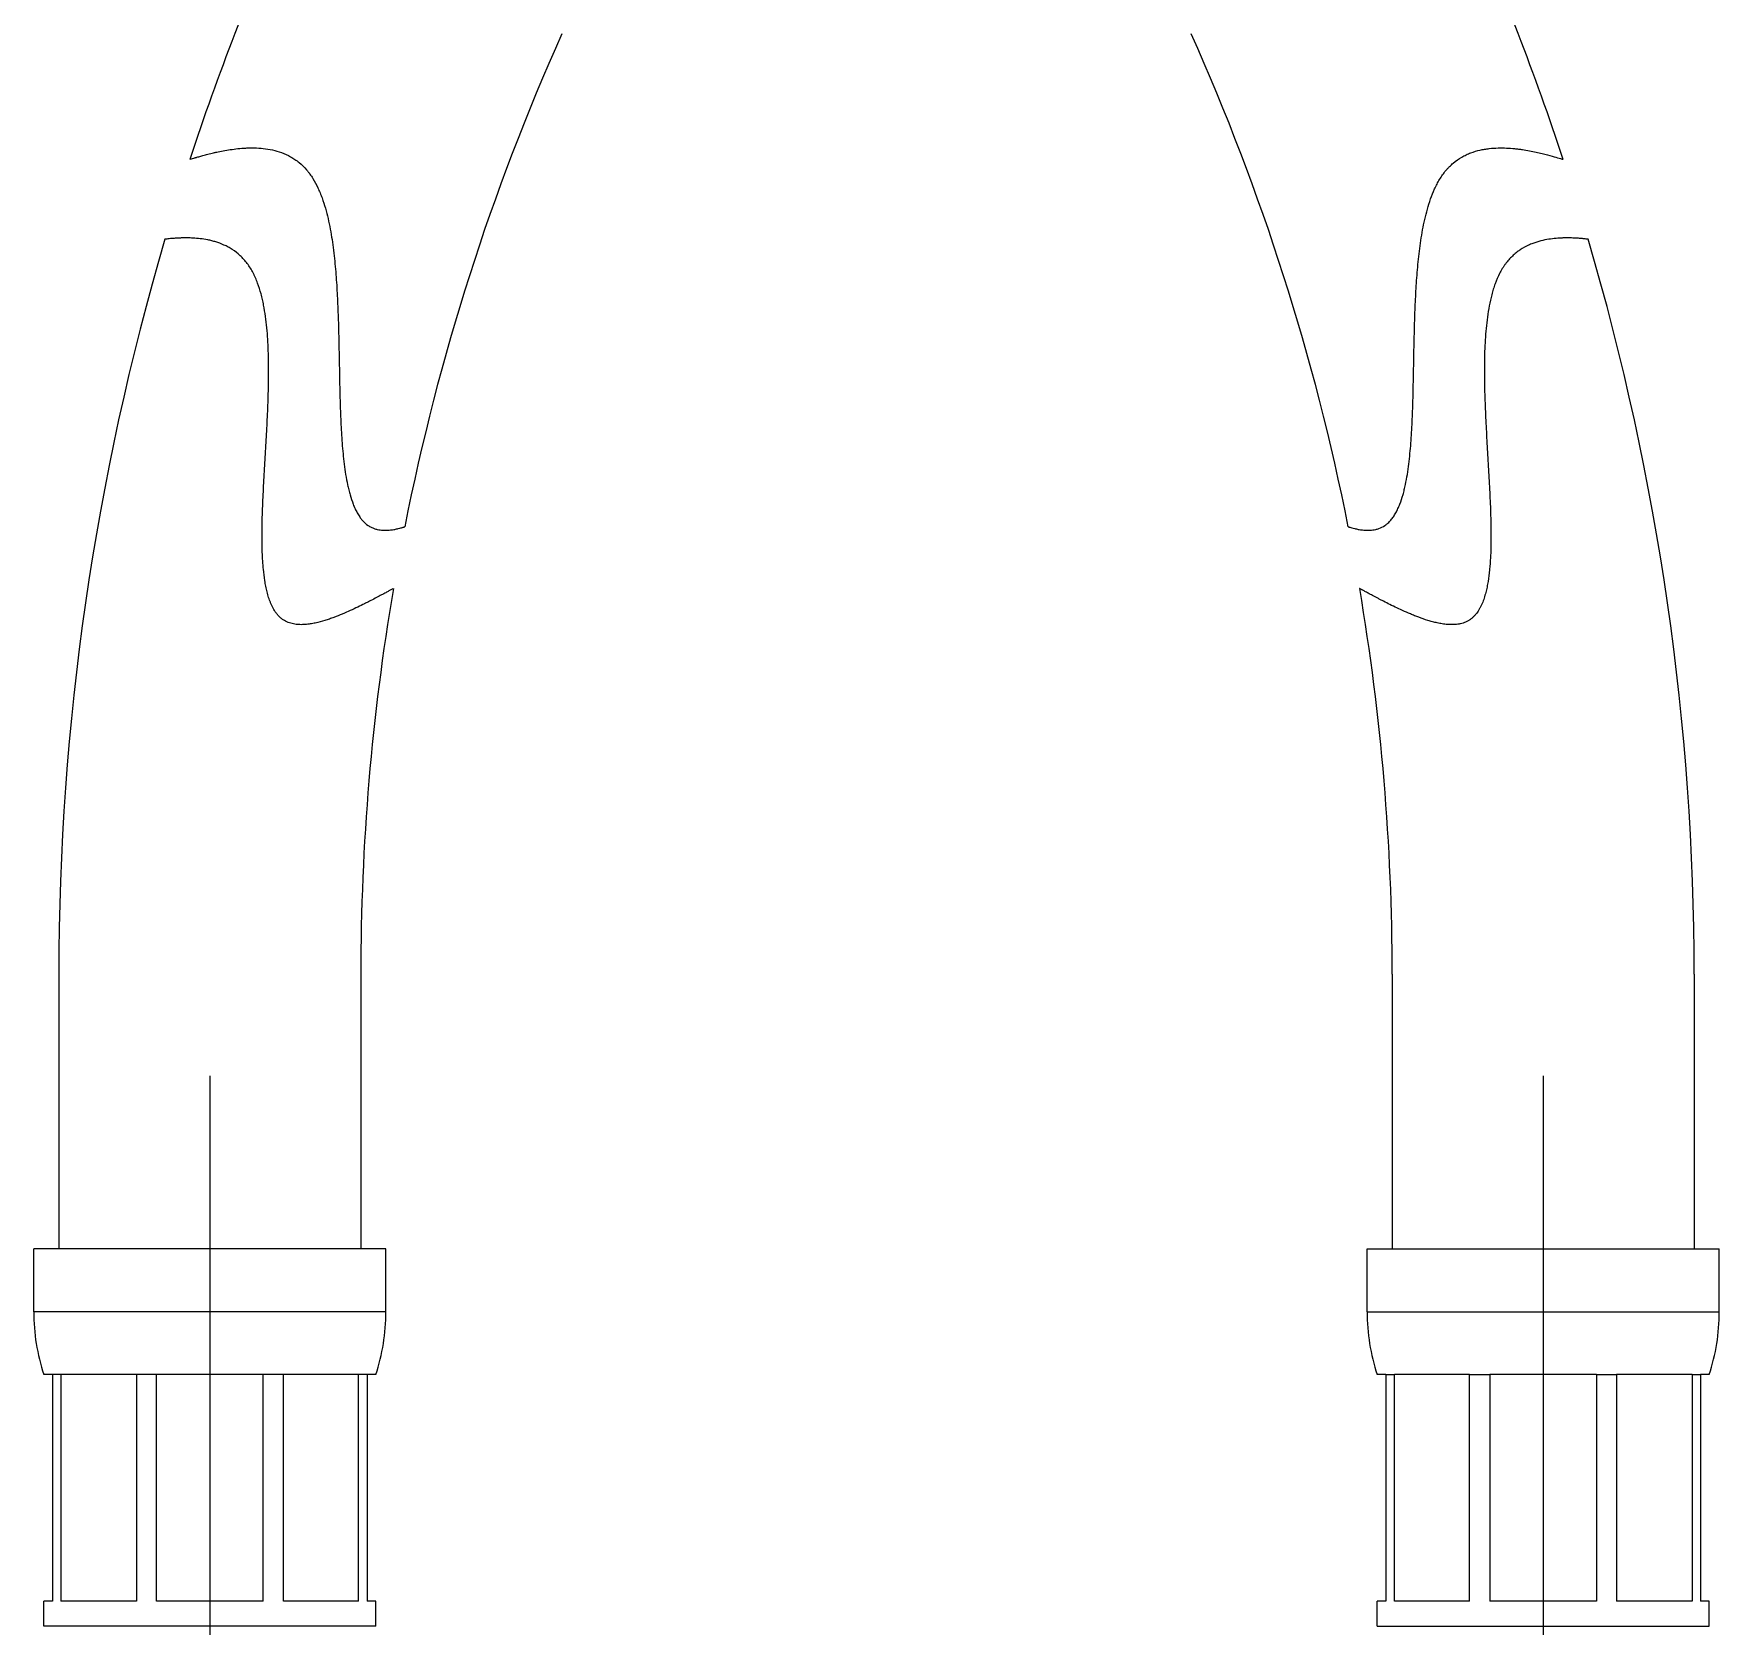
# Model space of a CAD drawing. Extents: x 0 to 790, y 0 to 579.
# Drawn here: x 169.6 to 236.6, y 114.3 to 177.6 of the extents above; entities that cross this region are included whole.
import ezdxf

# ---------------------------------------------------------------- set-up
doc = ezdxf.new("R2010")
doc.units = 0
doc.header["$LTSCALE"] = 10
doc.header["$MEASUREMENT"] = 0
doc.linetypes.add('CENTER', pattern=[2, 1.25, -0.25, 0.25, -0.25])
doc.layers.add('1', color=7, linetype='CONTINUOUS')

msp = doc.modelspace()

# ---------------------------------------------------------------- linework, layer by layer
at = {"layer": '1', "color": 7, "linetype": 'Continuous', "lineweight": -3}
for p, q in [((170.581, 140.224), (170.581, 129.31)), ((182.581, 140.224), (182.581, 129.31)), ((223.581, 140.224), (223.581, 129.31)), ((235.581, 140.224), (235.581, 129.31)), ((183.581, 129.31), (169.581, 129.31)), ((169.581, 126.808), (169.581, 129.31)), ((183.581, 126.808), (183.581, 129.31)), ((222.581, 129.31), (236.581, 129.31)), ((222.581, 126.808), (222.581, 129.31)), ((236.581, 126.808), (236.581, 129.31)), ((183.581, 126.808), (169.581, 126.808)), ((222.581, 126.808), (236.581, 126.808)), ((170.331, 124.31), (169.981, 124.31)), ((170.331, 124.31), (170.331, 115.31)), ((170.659, 124.31), (170.331, 124.31)), ((170.659, 124.31), (170.659, 115.31)), ((173.667, 124.31), (170.659, 124.31)), ((173.667, 124.31), (173.667, 115.31)), ((174.46, 124.31), (173.667, 124.31)), ((174.46, 115.31), (174.46, 124.31)), ((178.701, 124.31), (174.46, 124.31)), ((178.701, 115.31), (178.701, 124.31)), ((179.507, 124.31), (178.701, 124.31)), ((179.507, 115.31), (179.507, 124.31)), ((182.497, 124.31), (179.507, 124.31)), ((182.497, 115.31), (182.497, 124.31)), ((182.831, 124.31), (182.497, 124.31)), ((182.831, 124.31), (182.831, 115.31)), ((183.181, 124.31), (182.831, 124.31)), ((223.331, 124.31), (222.981, 124.31)), ((223.331, 124.31), (223.331, 115.31)), ((223.331, 124.31), (223.665, 124.31)), ((223.665, 115.31), (223.665, 124.31)), ((226.655, 124.31), (223.665, 124.31)), ((226.655, 115.31), (226.655, 124.31)), ((226.655, 124.31), (227.46, 124.31)), ((227.46, 124.31), (227.46, 115.31)), ((231.701, 124.31), (227.46, 124.31)), ((231.701, 124.31), (231.701, 115.31)), ((231.701, 124.31), (232.495, 124.31)), ((232.495, 124.31), (232.495, 115.31)), ((235.503, 124.31), (232.495, 124.31)), ((235.503, 124.31), (235.503, 115.31)), ((235.503, 124.31), (235.831, 124.31)), ((235.831, 124.31), (235.831, 115.31)), ((236.181, 124.31), (235.831, 124.31)), ((170.331, 115.31), (169.981, 115.31)), ((169.981, 114.31), (169.981, 115.31)), ((173.667, 115.31), (170.659, 115.31)), ((178.701, 115.31), (174.46, 115.31)), ((182.497, 115.31), (179.507, 115.31)), ((183.181, 115.31), (182.831, 115.31)), ((183.181, 114.31), (183.181, 115.31)), ((223.331, 115.31), (222.981, 115.31)), ((222.981, 114.31), (222.981, 115.31)), ((226.655, 115.31), (223.665, 115.31)), ((231.701, 115.31), (227.46, 115.31)), ((235.503, 115.31), (232.495, 115.31)), ((236.181, 115.31), (235.831, 115.31)), ((236.181, 114.31), (236.181, 115.31)), ((183.181, 114.31), (169.981, 114.31)), ((222.981, 114.31), (236.181, 114.31))]:
    msp.add_line(p, q, dxfattribs=at)
at = {"layer": '1', "color": 1, "linetype": 'CENTER', "lineweight": -3, "ltscale": 10}
for p, q in [((176.581, 136.18), (176.581, 88.81)), ((229.581, 136.18), (229.581, 88.81))]:
    msp.add_line(p, q, dxfattribs=at)
at = {"layer": '1', "color": 7, "linetype": 'Continuous', "lineweight": -3}
for centre, radius, start, end in [((273.951, 140.224), 103.37, 155.85234, 161.74347), ((132.211, 140.224), 103.37, 18.25653, 24.14766), ((273.951, 140.224), 91.37, 155.85234, 168.77693), ((132.211, 140.224), 91.37, 11.22307, 24.14766), ((273.951, 140.224), 103.37, 163.58553, 180), ((132.211, 140.224), 103.37, 0, 16.41447), ((273.951, 140.224), 91.37, 170.343, 180), ((132.211, 140.224), 91.37, 0, 9.657), ((177.581, 126.808), 8, 180, 198.19487), ((175.581, 126.808), 8, 341.80513, 0), ((230.581, 126.808), 8, 180, 198.19487), ((228.581, 126.808), 8, 341.80513, 0)]:
    msp.add_arc(centre, radius, start, end, dxfattribs=at)
for points, knots in [([(175.784, 172.607), (175.784, 172.607), (175.809, 172.615), (175.88, 172.637), (175.909, 172.646), (175.962, 172.662), (175.991, 172.671), (176.023, 172.68), (176.045, 172.687), (176.056, 172.69), (176.114, 172.707), (176.166, 172.722), (176.278, 172.754), (176.339, 172.771), (176.471, 172.805), (176.541, 172.823), (176.653, 172.851), (176.692, 172.86), (176.771, 172.878), (176.812, 172.887), (176.937, 172.915), (177.024, 172.932), (177.204, 172.966), (177.298, 172.982), (177.491, 173.011), (177.592, 173.024), (177.799, 173.045), (177.905, 173.054), (178.071, 173.062), (178.127, 173.064), (178.239, 173.065), (178.296, 173.065), (178.469, 173.062), (178.586, 173.055), (178.824, 173.029), (178.945, 173.01), (179.19, 172.956), (179.312, 172.921), (179.554, 172.832), (179.673, 172.778), (179.82, 172.696), (179.85, 172.679), (179.907, 172.643), (179.993, 172.588), (180.074, 172.527), (180.233, 172.397), (180.332, 172.3), (180.447, 172.167), (180.469, 172.14), (180.513, 172.084), (180.535, 172.055), (180.598, 171.969), (180.637, 171.91), (180.749, 171.73), (180.816, 171.604), (180.907, 171.41), (180.935, 171.344), (180.976, 171.244), (180.99, 171.211), (181.016, 171.144), (181.028, 171.11), (181.089, 170.941), (181.133, 170.805), (181.212, 170.531), (181.247, 170.394), (181.311, 170.117), (181.34, 169.978), (181.393, 169.698), (181.416, 169.558), (181.459, 169.277), (181.479, 169.135), (181.514, 168.852), (181.53, 168.71), (181.574, 168.284), (181.597, 168), (181.635, 167.431), (181.65, 167.147), (181.675, 166.578), (181.685, 166.294), (181.701, 165.725), (181.708, 165.441), (181.719, 164.872), (181.725, 164.588), (181.735, 164.02), (181.74, 163.736), (181.754, 163.169), (181.761, 162.885), (181.782, 162.319), (181.794, 162.037), (181.819, 161.614), (181.828, 161.473), (181.85, 161.192), (181.862, 161.052), (181.889, 160.772), (181.904, 160.633), (181.939, 160.356), (181.958, 160.219), (182.003, 159.945), (182.028, 159.81), (182.071, 159.608), (182.086, 159.541), (182.119, 159.408), (182.136, 159.343), (182.191, 159.148), (182.233, 159.022), (182.292, 158.871), (182.305, 158.84), (182.33, 158.781), (182.343, 158.752), (182.384, 158.665), (182.441, 158.554), (182.504, 158.452), (182.554, 158.38), (182.58, 158.345), (182.606, 158.311), (182.624, 158.289), (182.633, 158.279), (182.716, 158.183), (182.793, 158.114), (182.912, 158.032), (182.953, 158.009), (183.014, 157.978), (183.035, 157.969), (183.075, 157.951), (183.096, 157.944), (183.156, 157.922), (183.196, 157.911), (183.274, 157.893), (183.313, 157.886), (183.388, 157.875), (183.425, 157.872), (183.48, 157.869), (183.497, 157.868), (183.533, 157.867), (183.55, 157.867), (183.637, 157.868), (183.701, 157.873), (183.822, 157.886), (183.877, 157.895), (183.98, 157.914), (184.027, 157.924), (184.111, 157.944), (184.148, 157.954), (184.196, 157.967), (184.211, 157.972), (184.239, 157.98), (184.251, 157.983), (184.284, 157.993), (184.3, 157.998), (184.322, 158.005), (184.328, 158.007), (184.328, 158.007)], [0, 0, 0, 0, 0.031249, 0.031249, 0.046874, 0.046874, 0.054686, 0.058592, 0.058592, 0.062499, 0.062499, 0.078123, 0.078123, 0.093748, 0.093748, 0.109373, 0.109373, 0.117185, 0.117185, 0.124997, 0.124997, 0.140622, 0.140622, 0.156247, 0.156247, 0.171871, 0.171871, 0.187496, 0.187496, 0.195308, 0.195308, 0.203121, 0.203121, 0.218745, 0.218745, 0.23437, 0.23437, 0.249995, 0.249995, 0.265619, 0.265619, 0.269525, 0.269525, 0.273432, 0.281244, 0.281244, 0.296869, 0.296869, 0.300775, 0.300775, 0.304681, 0.304681, 0.312493, 0.312493, 0.328118, 0.328118, 0.33593, 0.33593, 0.339836, 0.339836, 0.343743, 0.343743, 0.359367, 0.359367, 0.374992, 0.374992, 0.390616, 0.390616, 0.406241, 0.406241, 0.421866, 0.421866, 0.43749, 0.43749, 0.46874, 0.46874, 0.499989, 0.499989, 0.531238, 0.531238, 0.562488, 0.562488, 0.593737, 0.593737, 0.624986, 0.624986, 0.656236, 0.656236, 0.687485, 0.687485, 0.70311, 0.70311, 0.718734, 0.718734, 0.734359, 0.734359, 0.749984, 0.749984, 0.765608, 0.765608, 0.773421, 0.773421, 0.781233, 0.781233, 0.796858, 0.796858, 0.800764, 0.800764, 0.80467, 0.80467, 0.812482, 0.820295, 0.820295, 0.824201, 0.826154, 0.826154, 0.828107, 0.828107, 0.843732, 0.843732, 0.851544, 0.851544, 0.85545, 0.85545, 0.859356, 0.859356, 0.867169, 0.867169, 0.874981, 0.874981, 0.882793, 0.882793, 0.886699, 0.886699, 0.890606, 0.890606, 0.90623, 0.90623, 0.921855, 0.921855, 0.93748, 0.93748, 0.953104, 0.953104, 0.960917, 0.960917, 0.968729, 0.968729, 0.984354, 0.984354, 1, 1, 1, 1]), ([(221.833, 158.007), (221.833, 158.007), (221.845, 158.003), (221.877, 157.993), (221.921, 157.98), (221.948, 157.972), (222.012, 157.955), (222.049, 157.945), (222.113, 157.93), (222.135, 157.924), (222.182, 157.914), (222.207, 157.909), (222.284, 157.895), (222.341, 157.886), (222.461, 157.873), (222.525, 157.868), (222.662, 157.867), (222.734, 157.87), (222.848, 157.885), (222.887, 157.892), (222.946, 157.906), (222.967, 157.912), (223.007, 157.923), (223.027, 157.93), (223.128, 157.966), (223.21, 158.005), (223.311, 158.075), (223.331, 158.09), (223.371, 158.121), (223.391, 158.138), (223.449, 158.191), (223.486, 158.23), (223.559, 158.314), (223.593, 158.359), (223.66, 158.456), (223.692, 158.507), (223.753, 158.616), (223.781, 158.672), (223.835, 158.788), (223.86, 158.847), (223.931, 159.029), (223.972, 159.156), (224.019, 159.319), (224.028, 159.352), (224.045, 159.418), (224.07, 159.517), (224.093, 159.617), (224.135, 159.818), (224.16, 159.953), (224.204, 160.226), (224.224, 160.362), (224.258, 160.638), (224.273, 160.776), (224.3, 161.054), (224.312, 161.193), (224.333, 161.472), (224.342, 161.613), (224.359, 161.893), (224.366, 162.034), (224.379, 162.316), (224.385, 162.457), (224.4, 162.88), (224.408, 163.162), (224.421, 163.728), (224.426, 164.01), (224.437, 164.576), (224.442, 164.859), (224.453, 165.426), (224.46, 165.709), (224.476, 166.275), (224.485, 166.559), (224.51, 167.125), (224.525, 167.409), (224.553, 167.834), (224.564, 167.976), (224.587, 168.259), (224.6, 168.401), (224.643, 168.825), (224.677, 169.107), (224.74, 169.526), (224.763, 169.666), (224.815, 169.944), (224.843, 170.082), (224.905, 170.357), (224.94, 170.494), (225.016, 170.766), (225.059, 170.901), (225.153, 171.168), (225.206, 171.301), (225.28, 171.465), (225.296, 171.498), (225.327, 171.563), (225.344, 171.595), (225.393, 171.691), (225.428, 171.754), (225.539, 171.937), (225.62, 172.054), (225.734, 172.19), (225.757, 172.217), (225.805, 172.269), (225.83, 172.295), (225.904, 172.37), (225.955, 172.417), (226.114, 172.551), (226.225, 172.629), (226.371, 172.713), (226.4, 172.729), (226.46, 172.76), (226.49, 172.775), (226.581, 172.818), (226.641, 172.844), (226.824, 172.913), (226.946, 172.949), (227.129, 172.991), (227.19, 173.003), (227.282, 173.018), (227.312, 173.023), (227.373, 173.032), (227.403, 173.036), (227.554, 173.053), (227.671, 173.06), (227.902, 173.067), (228.015, 173.065), (228.235, 173.055), (228.342, 173.047), (228.499, 173.031), (228.551, 173.026), (228.653, 173.013), (228.703, 173.006), (228.851, 172.984), (228.945, 172.968), (229.127, 172.934), (229.214, 172.917), (229.381, 172.881), (229.46, 172.862), (229.611, 172.826), (229.682, 172.808), (229.883, 172.754), (229.997, 172.722), (230.183, 172.667), (230.255, 172.645), (230.31, 172.628), (230.316, 172.626), (230.326, 172.623), (230.341, 172.618), (230.353, 172.615), (230.371, 172.609), (230.377, 172.607), (230.377, 172.607)], [0, 0, 0, 0, 0.015626, 0.031252, 0.031252, 0.046878, 0.046878, 0.062504, 0.062504, 0.070317, 0.070317, 0.07813, 0.07813, 0.093756, 0.093756, 0.109382, 0.109382, 0.125008, 0.125008, 0.132821, 0.132821, 0.136727, 0.136727, 0.140634, 0.140634, 0.15626, 0.15626, 0.160166, 0.160166, 0.164073, 0.164073, 0.171886, 0.171886, 0.179699, 0.179699, 0.187512, 0.187512, 0.195325, 0.195325, 0.203138, 0.203138, 0.218764, 0.218764, 0.22267, 0.22267, 0.226577, 0.23439, 0.23439, 0.250016, 0.250016, 0.265642, 0.265642, 0.281268, 0.281268, 0.296894, 0.296894, 0.31252, 0.31252, 0.328146, 0.328146, 0.343772, 0.343772, 0.375024, 0.375024, 0.406276, 0.406276, 0.437528, 0.437528, 0.46878, 0.46878, 0.500032, 0.500032, 0.531284, 0.531284, 0.54691, 0.54691, 0.562536, 0.562536, 0.593788, 0.593788, 0.609414, 0.609414, 0.62504, 0.62504, 0.640666, 0.640666, 0.656292, 0.656292, 0.671918, 0.671918, 0.675824, 0.675824, 0.679731, 0.679731, 0.687544, 0.687544, 0.70317, 0.70317, 0.707076, 0.707076, 0.710983, 0.710983, 0.718796, 0.718796, 0.734422, 0.734422, 0.738328, 0.738328, 0.742235, 0.742235, 0.750048, 0.750048, 0.765674, 0.765674, 0.773487, 0.773487, 0.777393, 0.777393, 0.7813, 0.7813, 0.796926, 0.796926, 0.812552, 0.812552, 0.828178, 0.828178, 0.835991, 0.835991, 0.843804, 0.843804, 0.85943, 0.85943, 0.875056, 0.875056, 0.890682, 0.890682, 0.906308, 0.906308, 0.93756, 0.93756, 0.968812, 0.968812, 0.972718, 0.972718, 0.976625, 0.984438, 0.984438, 1, 1, 1, 1]), ([(183.875, 155.551), (183.875, 155.551), (183.869, 155.547), (183.843, 155.533), (183.823, 155.522), (183.772, 155.495), (183.74, 155.477), (183.665, 155.436), (183.621, 155.412), (183.521, 155.358), (183.465, 155.329), (183.344, 155.264), (183.279, 155.229), (183.139, 155.156), (183.064, 155.117), (182.944, 155.055), (182.903, 155.034), (182.84, 155.002), (182.819, 154.992), (182.776, 154.97), (182.667, 154.915), (182.553, 154.859), (182.363, 154.768), (182.265, 154.722), (182.061, 154.63), (181.956, 154.584), (181.739, 154.492), (181.627, 154.448), (181.453, 154.383), (181.394, 154.362), (181.274, 154.321), (181.213, 154.301), (181.028, 154.244), (180.902, 154.21), (180.708, 154.168), (180.642, 154.156), (180.509, 154.135), (180.441, 154.127), (180.338, 154.12), (180.304, 154.118), (180.234, 154.116), (180.199, 154.116), (180.094, 154.119), (180.024, 154.125), (179.919, 154.142), (179.884, 154.149), (179.813, 154.166), (179.779, 154.176), (179.676, 154.212), (179.61, 154.242), (179.53, 154.289), (179.515, 154.299), (179.484, 154.319), (179.468, 154.33), (179.424, 154.364), (179.367, 154.412), (179.302, 154.479), (179.265, 154.522), (179.241, 154.552), (179.229, 154.567), (179.172, 154.643), (179.132, 154.708), (179.06, 154.841), (179.027, 154.91), (178.983, 155.017), (178.969, 155.053), (178.943, 155.125), (178.931, 155.161), (178.896, 155.271), (178.875, 155.344), (178.838, 155.492), (178.822, 155.566), (178.792, 155.715), (178.779, 155.79), (178.744, 156.016), (178.725, 156.167), (178.703, 156.395), (178.697, 156.471), (178.686, 156.624), (178.681, 156.701), (178.669, 156.93), (178.664, 157.083), (178.658, 157.388), (178.656, 157.541), (178.657, 157.846), (178.659, 157.998), (178.668, 158.456), (178.679, 158.761), (178.706, 159.37), (178.721, 159.675), (178.755, 160.284), (178.773, 160.588), (178.808, 161.198), (178.826, 161.502), (178.858, 162.111), (178.873, 162.416), (178.892, 162.873), (178.897, 163.026), (178.907, 163.331), (178.91, 163.483), (178.919, 163.94), (178.921, 164.245), (178.915, 164.701), (178.911, 164.853), (178.9, 165.156), (178.893, 165.308), (178.874, 165.611), (178.862, 165.762), (178.833, 166.064), (178.815, 166.215), (178.773, 166.515), (178.749, 166.666), (178.712, 166.853), (178.705, 166.89), (178.689, 166.965), (178.664, 167.076), (178.637, 167.187), (178.578, 167.406), (178.533, 167.549), (178.455, 167.76), (178.427, 167.829), (178.382, 167.932), (178.366, 167.966), (178.334, 168.034), (178.285, 168.133), (178.23, 168.228), (178.154, 168.351), (178.113, 168.411), (178.027, 168.525), (177.982, 168.58), (177.888, 168.685), (177.741, 168.834), (177.584, 168.955), (177.448, 169.043), (177.421, 169.06), (177.366, 169.092), (177.338, 169.108), (177.255, 169.153), (177.199, 169.18), (177.034, 169.255), (176.924, 169.295), (176.762, 169.344), (176.709, 169.359), (176.629, 169.379), (176.603, 169.385), (176.55, 169.397), (176.524, 169.402), (176.394, 169.428), (176.294, 169.443), (176.102, 169.466), (176.01, 169.474), (175.834, 169.484), (175.751, 169.486), (175.592, 169.488), (175.517, 169.487), (175.429, 169.484), (175.412, 169.483), (175.378, 169.482), (175.328, 169.48), (175.282, 169.478), (175.193, 169.472), (175.139, 169.468), (175.042, 169.46), (175, 169.457), (174.926, 169.449), (174.895, 169.446), (174.863, 169.442), (174.858, 169.442), (174.847, 169.441), (174.841, 169.44), (174.827, 169.438), (174.819, 169.437), (174.8, 169.435), (174.794, 169.434), (174.794, 169.434)], [0, 0, 0, 0, 0.015626, 0.015626, 0.031252, 0.031252, 0.046878, 0.046878, 0.062504, 0.062504, 0.07813, 0.07813, 0.093757, 0.093757, 0.109383, 0.109383, 0.117196, 0.117196, 0.121102, 0.121102, 0.125009, 0.140635, 0.140635, 0.156261, 0.156261, 0.171887, 0.171887, 0.187513, 0.187513, 0.195326, 0.195326, 0.203139, 0.203139, 0.218765, 0.218765, 0.226578, 0.226578, 0.234391, 0.234391, 0.238298, 0.238298, 0.242204, 0.242204, 0.250018, 0.250018, 0.253924, 0.253924, 0.257831, 0.257831, 0.265644, 0.265644, 0.267597, 0.267597, 0.26955, 0.26955, 0.273457, 0.277363, 0.279316, 0.279316, 0.28127, 0.28127, 0.289083, 0.289083, 0.296896, 0.296896, 0.300802, 0.300802, 0.304709, 0.304709, 0.312522, 0.312522, 0.320335, 0.320335, 0.328148, 0.328148, 0.343774, 0.343774, 0.351587, 0.351587, 0.3594, 0.3594, 0.375026, 0.375026, 0.390652, 0.390652, 0.406278, 0.406278, 0.437531, 0.437531, 0.468783, 0.468783, 0.500035, 0.500035, 0.531287, 0.531287, 0.562539, 0.562539, 0.578165, 0.578165, 0.593792, 0.593792, 0.625044, 0.625044, 0.64067, 0.64067, 0.656296, 0.656296, 0.671922, 0.671922, 0.687548, 0.687548, 0.703174, 0.703174, 0.707081, 0.707081, 0.710987, 0.7188, 0.7188, 0.734426, 0.734426, 0.742239, 0.742239, 0.746146, 0.746146, 0.750053, 0.757866, 0.757866, 0.765679, 0.765679, 0.773492, 0.773492, 0.781305, 0.796931, 0.796931, 0.800837, 0.800837, 0.804744, 0.804744, 0.812557, 0.812557, 0.828183, 0.828183, 0.835996, 0.835996, 0.839903, 0.839903, 0.843809, 0.843809, 0.859435, 0.859435, 0.875061, 0.875061, 0.890687, 0.890687, 0.906313, 0.906313, 0.91022, 0.91022, 0.914127, 0.92194, 0.92194, 0.937566, 0.937566, 0.953192, 0.953192, 0.968818, 0.968818, 0.972724, 0.972724, 0.976631, 0.976631, 0.984444, 0.984444, 1, 1, 1, 1]), ([(231.368, 169.434), (231.368, 169.434), (231.355, 169.436), (231.317, 169.44), (231.267, 169.446), (231.236, 169.449), (231.18, 169.455), (231.16, 169.457), (231.116, 169.461), (231.093, 169.463), (231.019, 169.469), (230.965, 169.473), (230.845, 169.48), (230.78, 169.483), (230.64, 169.487), (230.565, 169.488), (230.445, 169.486), (230.404, 169.486), (230.34, 169.484), (230.318, 169.483), (230.275, 169.481), (230.253, 169.48), (230.141, 169.473), (230.048, 169.465), (229.854, 169.441), (229.754, 169.426), (229.547, 169.384), (229.441, 169.357), (229.304, 169.315), (229.276, 169.306), (229.221, 169.287), (229.138, 169.257), (229.055, 169.222), (228.889, 169.146), (228.778, 169.086), (228.655, 169.005), (228.642, 168.996), (228.614, 168.977), (228.601, 168.967), (228.56, 168.938), (228.481, 168.878), (228.404, 168.811), (228.256, 168.67), (228.163, 168.566), (228.056, 168.42), (228.035, 168.391), (228.005, 168.345), (227.995, 168.33), (227.975, 168.299), (227.926, 168.221), (227.882, 168.14), (227.781, 167.943), (227.723, 167.806), (227.645, 167.594), (227.621, 167.522), (227.576, 167.377), (227.556, 167.304), (227.498, 167.084), (227.465, 166.936), (227.408, 166.639), (227.384, 166.49), (227.343, 166.19), (227.326, 166.039), (227.297, 165.737), (227.286, 165.586), (227.267, 165.282), (227.26, 165.129), (227.252, 164.9), (227.25, 164.824), (227.246, 164.671), (227.245, 164.595), (227.24, 164.213), (227.243, 163.908), (227.255, 163.298), (227.265, 162.993), (227.29, 162.384), (227.305, 162.079), (227.338, 161.47), (227.355, 161.165), (227.391, 160.556), (227.408, 160.251), (227.442, 159.642), (227.458, 159.337), (227.484, 158.727), (227.494, 158.423), (227.503, 157.966), (227.505, 157.813), (227.505, 157.509), (227.503, 157.356), (227.497, 157.052), (227.491, 156.899), (227.478, 156.671), (227.473, 156.595), (227.462, 156.442), (227.455, 156.366), (227.433, 156.138), (227.414, 155.987), (227.378, 155.762), (227.364, 155.687), (227.334, 155.539), (227.317, 155.465), (227.279, 155.319), (227.258, 155.246), (227.211, 155.101), (227.184, 155.03), (227.147, 154.942), (227.139, 154.924), (227.123, 154.889), (227.099, 154.837), (227.072, 154.786), (227.017, 154.687), (226.976, 154.623), (226.918, 154.548), (226.906, 154.533), (226.881, 154.504), (226.869, 154.49), (226.83, 154.448), (226.777, 154.396), (226.719, 154.349), (226.674, 154.317), (226.659, 154.307), (226.628, 154.287), (226.612, 154.277), (226.531, 154.232), (226.464, 154.203), (226.362, 154.17), (226.327, 154.161), (226.274, 154.149), (226.257, 154.145), (226.222, 154.139), (226.204, 154.136), (226.116, 154.123), (226.047, 154.118), (225.908, 154.116), (225.839, 154.118), (225.736, 154.127), (225.702, 154.13), (225.635, 154.138), (225.601, 154.143), (225.501, 154.159), (225.436, 154.171), (225.307, 154.2), (225.244, 154.215), (225.119, 154.249), (225.057, 154.267), (224.875, 154.324), (224.756, 154.365), (224.583, 154.43), (224.526, 154.452), (224.414, 154.496), (224.358, 154.519), (224.195, 154.588), (224.09, 154.634), (223.887, 154.726), (223.79, 154.772), (223.602, 154.863), (223.511, 154.907), (223.338, 154.993), (223.255, 155.036), (223.137, 155.096), (223.079, 155.126), (223.024, 155.155), (222.988, 155.174), (222.97, 155.184), (222.882, 155.23), (222.816, 155.265), (222.696, 155.329), (222.642, 155.358), (222.543, 155.411), (222.499, 155.435), (222.442, 155.466), (222.424, 155.476), (222.4, 155.489), (222.392, 155.493), (222.378, 155.501), (222.343, 155.52), (222.299, 155.544), (222.286, 155.551), (222.286, 155.551)], [0, 0, 0, 0, 0.015626, 0.031252, 0.031252, 0.046878, 0.046878, 0.054691, 0.054691, 0.062505, 0.062505, 0.078131, 0.078131, 0.093757, 0.093757, 0.109383, 0.109383, 0.117196, 0.117196, 0.121103, 0.121103, 0.125009, 0.125009, 0.140635, 0.140635, 0.156261, 0.156261, 0.171888, 0.171888, 0.175794, 0.175794, 0.179701, 0.187514, 0.187514, 0.20314, 0.20314, 0.205093, 0.205093, 0.207046, 0.207046, 0.210953, 0.218766, 0.218766, 0.234392, 0.234392, 0.238299, 0.238299, 0.240252, 0.240252, 0.242205, 0.250018, 0.250018, 0.265644, 0.265644, 0.273457, 0.273457, 0.281271, 0.281271, 0.296897, 0.296897, 0.312523, 0.312523, 0.328149, 0.328149, 0.343775, 0.343775, 0.359401, 0.359401, 0.367214, 0.367214, 0.375027, 0.375027, 0.40628, 0.40628, 0.437532, 0.437532, 0.468784, 0.468784, 0.500037, 0.500037, 0.531289, 0.531289, 0.562541, 0.562541, 0.593793, 0.593793, 0.609419, 0.609419, 0.625046, 0.625046, 0.640672, 0.640672, 0.648485, 0.648485, 0.656298, 0.656298, 0.671924, 0.671924, 0.679737, 0.679737, 0.68755, 0.68755, 0.695363, 0.695363, 0.703176, 0.703176, 0.70513, 0.70513, 0.707083, 0.710989, 0.710989, 0.718802, 0.718802, 0.720756, 0.720756, 0.722709, 0.722709, 0.726616, 0.730522, 0.730522, 0.732475, 0.732475, 0.734429, 0.734429, 0.742242, 0.742242, 0.746148, 0.746148, 0.748101, 0.748101, 0.750055, 0.750055, 0.757868, 0.757868, 0.765681, 0.765681, 0.769587, 0.769587, 0.773494, 0.773494, 0.781307, 0.781307, 0.78912, 0.78912, 0.796933, 0.796933, 0.812559, 0.812559, 0.820372, 0.820372, 0.828185, 0.828185, 0.843812, 0.843812, 0.859438, 0.859438, 0.875064, 0.875064, 0.89069, 0.89069, 0.898503, 0.90241, 0.90241, 0.906316, 0.906316, 0.921942, 0.921942, 0.937568, 0.937568, 0.953195, 0.953195, 0.961008, 0.961008, 0.964914, 0.964914, 0.968821, 0.984447, 1, 1, 1, 1])]:
    msp.add_open_spline(points, degree=3, knots=knots, dxfattribs=at)

doc.saveas('drawing.dxf')
